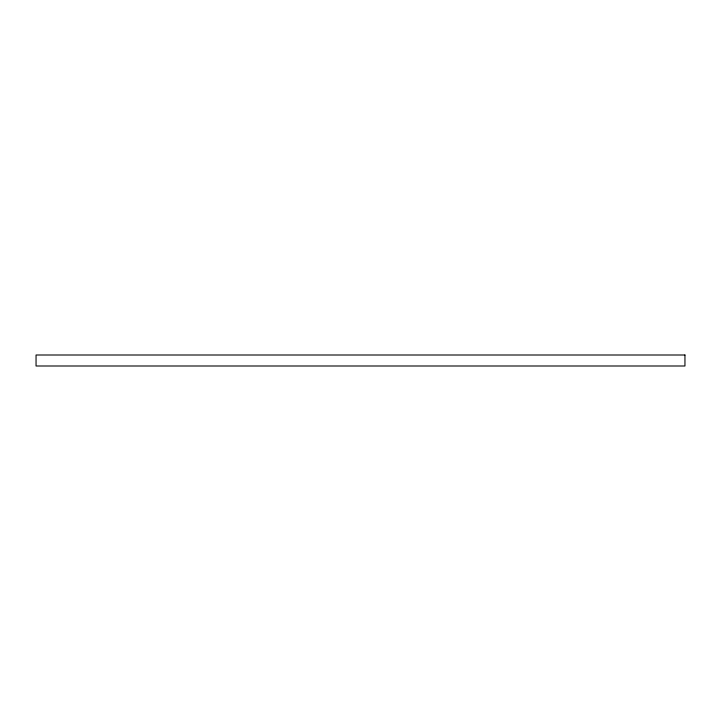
<?xml version="1.0" encoding="UTF-8"?>
<svg xmlns="http://www.w3.org/2000/svg" width="721" height="721" viewBox="0 0 721 721"><rect width="100%" height="100%" fill="white"/><g stroke="black" fill="none" stroke-linecap="round" stroke-linejoin="round"><path stroke-width="1.08" d="M684.95 355.002L36.05 355.002L36.05 365.998L684.95 365.998L684.95 355.002"/></g></svg>
